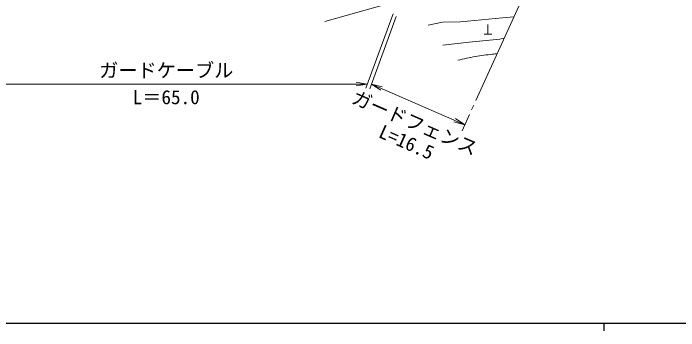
# Model space of a CAD drawing. Units: millimetres, scale not verified. Extents: x 40000 to 680000, y 20000 to 380000.
# Drawn here: x 291012 to 377763, y 204000 to 245428 of the extents above; entities that cross this region are included whole.
import ezdxf
from ezdxf.enums import TextEntityAlignment as Align

# ---------------------------------------------------------------- set-up
doc = ezdxf.new("R2010")
doc.units = ezdxf.units.MM
doc.header["$LTSCALE"] = 1000
for name, color, linetype, lineweight in [('M-BGD', 7, 'Continuous', 13), ('M-BMK-SRVR', 3, 'Continuous', 13), ('M-STR-STR3', 7, 'Continuous', 13), ('M-TTL-BAND', 7, 'Continuous', 25)]:
    doc.layers.add(name, color=color, linetype=linetype, lineweight=lineweight)
doc.styles.add('ＭＳ ゴシック', font='')
doc.styles.get('ＭＳ ゴシック').set_extended_font_data('MS Gothic')

# ---------------------------------------------------------------- blocks, each defined once
blk = doc.blocks.new('open_arrow')
at = {"color": 0, "linetype": 'Continuous', "lineweight": -2}
blk.add_lwpolyline([(7.5, 1.25), (0, 0), (7.5, -1.25)], dxfattribs=at)

msp = doc.modelspace()

# ---------------------------------------------------------------- linework, layer by layer
at = {"layer": 'M-BGD'}
for p, q in [((331632, 244338), (345907, 248408)), ((354812, 244854), (349320, 244310)), ((356277, 244968), (354812, 244854)), ((346974, 244259), (345091, 243881)), ((349320, 244310), (346974, 244259)), ((352895, 242720), (352895, 243970)), ((354450, 242045), (350446, 241662)), ((352395, 242720), (353395, 242720)), ((355008, 242174), (354450, 242045)), ((350446, 241662), (347029, 241254))]:
    msp.add_line(p, q, dxfattribs=at)
msp.add_open_spline([(354094, 240175), (353988, 240160), (353883, 240145), (353777, 240130), (353671, 240116), (353566, 240103), (353460, 240089), (352719, 239996), (351976, 239910), (351241, 239781), (350481, 239648), (349729, 239469), (348977, 239290)], degree=3, knots=[0, 0, 0, 0, 1, 1, 1, 2, 2, 2, 3, 3, 3, 4, 4, 4, 4], dxfattribs=at)
at = {"layer": 'M-BMK-SRVR'}
for p, q in [((362505, 258671), (351323, 234067)), ((351043, 233448), (350766, 232839)), ((350481, 232212), (349519, 230097))]:
    msp.add_line(p, q, dxfattribs=at)
at = {"layer": 'M-STR-STR3'}
for p, q in [((340557, 245347), (336977, 235672)), ((340936, 245023), (337484, 235590)), ((337165, 236181), (285336, 236181)), ((337698, 236175), (349880, 230890))]:
    msp.add_line(p, q, dxfattribs=at)
at = {"layer": 'M-TTL-BAND'}
for p, q in [((40000, 205000), (579000, 205000)), ((368000, 205000), (368000, 204000))]:
    msp.add_line(p, q, dxfattribs=at)

# ---------------------------------------------------------------- block references
at = {"layer": 'M-STR-STR3', "xscale": 193, "yscale": 193}
for p, rotation in [((337165, 236181), 180), ((337698, 236175), 336.5), ((349880, 230890), 156.5)]:
    msp.add_blockref('open_arrow', p, dxfattribs=dict(at, rotation=rotation))

# ---------------------------------------------------------------- texts
at = {"layer": 'M-STR-STR3', "style": 'ＭＳ ゴシック'}
for s, p in [('ガードケーブル', (302202, 236516)), ('L＝65.0', (306577, 233016))]:
    msp.add_text(s, height=1833, dxfattribs=at).set_placement(p, align=Align.BOTTOM_LEFT)
for s, rotation, p in [('ガードフェンス', 336.629, (334748, 233269)), ('L=16.5', 336.058, (338275, 228796))]:
    msp.add_text(s, height=1833, rotation=rotation, dxfattribs=at).set_placement(p, align=Align.BOTTOM_LEFT)

doc.saveas('drawing.dxf')
